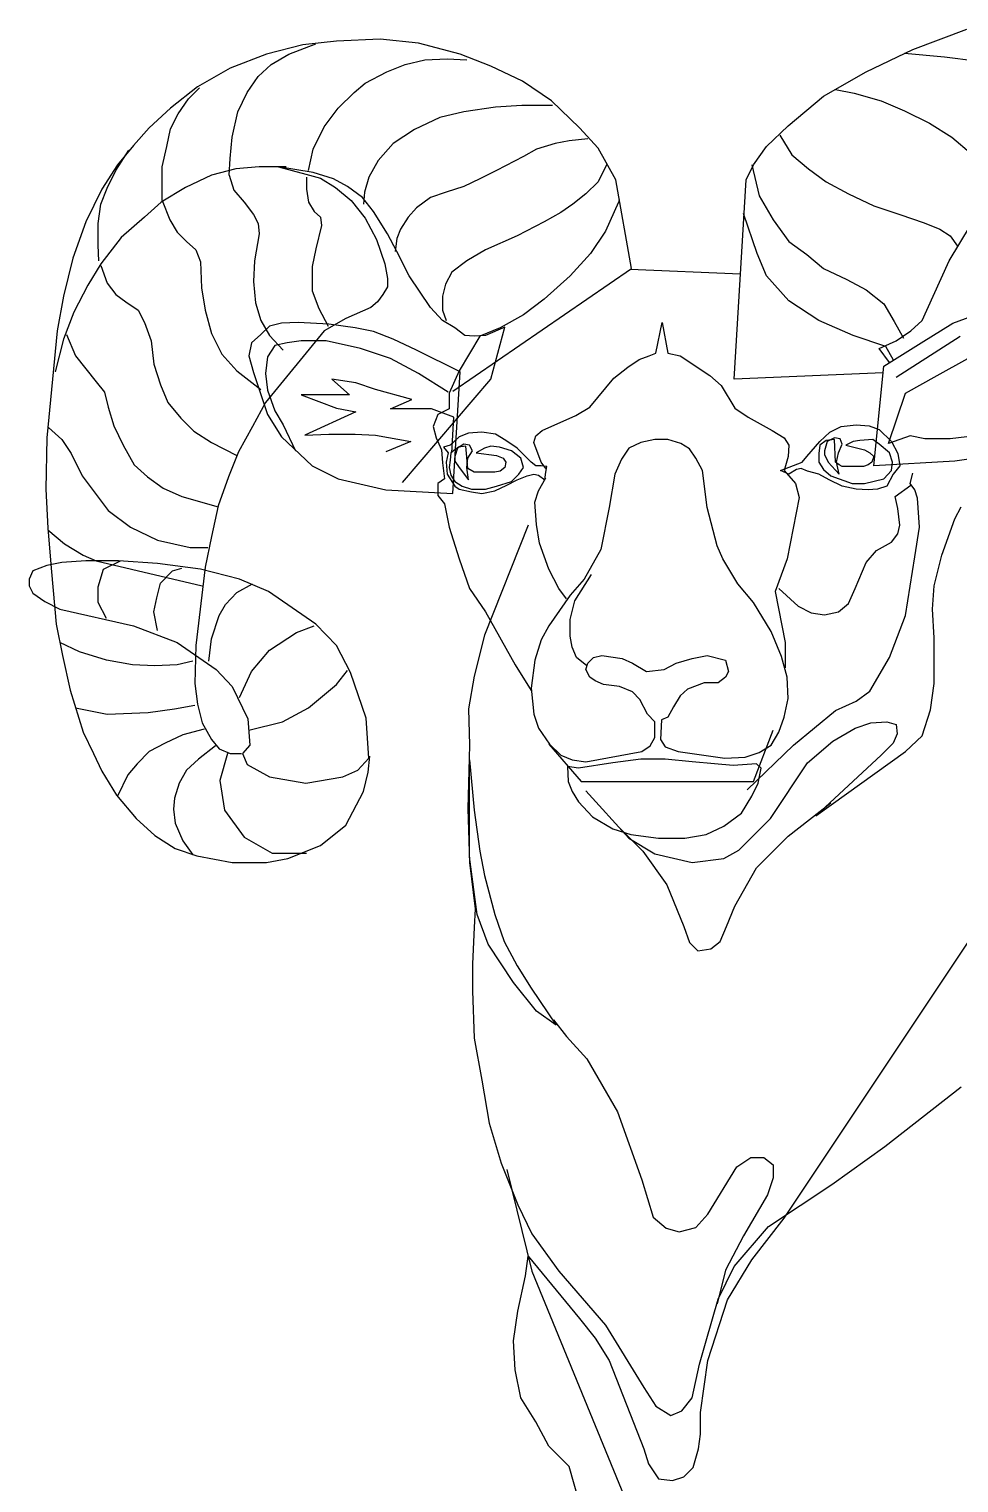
# Model space of a CAD drawing. Header units: millimetres. Extents: x 351279 to 387190, y -1289537 to -1277077.
# Drawn here: x 383949.4 to 384009.3, y -1285827.6 to -1285733.9 of the extents above; entities that cross this region are included whole.
import ezdxf

# ---------------------------------------------------------------- set-up
doc = ezdxf.new("R2010")
doc.units = ezdxf.units.MM
doc.header["$LTSCALE"] = 20

# ---------------------------------------------------------------- blocks, each defined once
blk = doc.blocks.new('装饰物5')
at = {"color": 8}
for p, q in [((399.48, 1190.79), (422.68, 1199.59)), ((131.48, 1188.79), (143.08, 1193.19)), ((151.88, 1194.39), (137.48, 1192.79)), ((170.68, 1195.19), (151.88, 1194.39)), ((187.08, 1193.59), (170.68, 1195.19)), ((205.08, 1188.79), (187.08, 1193.59)), ((121.88, 1188.79), (106.28, 1182.79)), ((137.48, 1192.79), (121.88, 1188.79)), ((123.88, 1184.39), (131.48, 1188.79)), ((189.88, 1186.39), (199.48, 1186.79)), ((199.48, 1186.79), (207.88, 1186.39)), ((218.28, 1183.59), (205.08, 1188.79)), ((379.48, 1181.19), (399.48, 1190.79)), ((395.88, 1189.19), (413.08, 1187.59)), ((413.08, 1187.59), (426.68, 1185.99)), ((106.28, 1182.79), (92.28, 1174.79)), ((118.28, 1179.19), (123.88, 1184.39)), ((164.28, 1176.39), (173.48, 1181.19)), ((173.48, 1181.19), (181.48, 1184.39)), ((181.48, 1184.39), (189.88, 1186.39)), ((231.88, 1177.19), (218.28, 1183.59)), ((361.08, 1170.79), (379.48, 1181.19)), ((92.28, 1174.79), (80.68, 1165.59)), ((88.28, 1169.59), (93.08, 1174.39)), ((113.48, 1172.39), (118.28, 1179.19)), ((159.48, 1172.39), (164.28, 1176.39)), ((244.28, 1168.79), (231.88, 1177.19)), ((83.88, 1163.19), (88.28, 1169.59)), ((109.48, 1163.99), (113.48, 1172.39)), ((152.68, 1165.59), (159.48, 1172.39)), ((256.28, 1157.19), (244.28, 1168.79)), ((345.88, 1157.99), (361.08, 1170.79)), ((366.28, 1173.59), (374.28, 1171.99)), ((374.28, 1171.99), (385.88, 1168.79)), ((385.88, 1168.79), (395.88, 1164.39)), ((80.68, 1165.59), (71.48, 1157.19)), ((80.68, 1156.79), (83.88, 1163.19)), ((107.08, 1153.19), (109.48, 1163.99)), ((146.68, 1157.59), (152.68, 1165.59)), ((206.68, 1163.99), (196.28, 1161.59)), ((220.28, 1165.99), (206.68, 1163.99)), ((231.48, 1166.79), (220.28, 1165.99)), ((244.68, 1166.79), (231.48, 1166.79)), ((395.88, 1164.39), (406.68, 1159.19)), ((71.48, 1157.19), (64.68, 1149.59)), ((79.08, 1149.19), (80.68, 1156.79)), ((141.88, 1147.99), (146.68, 1157.59)), ((185.48, 1156.39), (176.28, 1150.39)), ((196.28, 1161.59), (185.48, 1156.39)), ((264.28, 1148.39), (256.28, 1157.19)), ((336.68, 1149.19), (345.88, 1157.99)), ((406.68, 1159.19), (416.28, 1153.19)), ((64.68, 1149.59), (57.88, 1141.19)), ((106.28, 1143.99), (107.08, 1153.19)), ((176.28, 1150.39), (169.88, 1143.19)), ((245.88, 1150.39), (237.88, 1147.99)), ((251.88, 1151.59), (245.88, 1150.39)), ((259.88, 1152.39), (251.88, 1151.59)), ((342.28, 1153.99), (347.48, 1145.59)), ((416.28, 1153.19), (424.68, 1145.99)), ((57.08, 1138.79), (62.68, 1147.59)), ((77.08, 1140.39), (79.08, 1149.19)), ((105.88, 1136.79), (106.28, 1143.99)), ((139.88, 1138.79), (141.88, 1147.99)), ((169.88, 1143.19), (165.88, 1135.99)), ((232.28, 1144.79), (220.68, 1138.79)), ((237.88, 1147.99), (232.28, 1144.79)), ((271.88, 1134.79), (264.28, 1148.39)), ((331.08, 1141.19), (336.68, 1149.19)), ((347.48, 1145.59), (354.68, 1139.59)), ((57.88, 1141.19), (51.08, 1130.79)), ((53.48, 1131.19), (57.08, 1138.79)), ((77.08, 1131.99), (77.08, 1140.39)), ((98.28, 1136.79), (87.08, 1131.59)), ((108.68, 1139.59), (98.28, 1136.79)), ((105.88, 1136.79), (107.88, 1130.39)), ((118.68, 1140.39), (108.68, 1139.59)), ((130.28, 1140.39), (118.68, 1140.39)), ((127.08, 1140.39), (138.68, 1137.19)), ((141.88, 1137.99), (127.08, 1140.39)), ((138.68, 1137.19), (145.08, 1135.59)), ((150.68, 1135.19), (141.88, 1137.99)), ((220.68, 1138.79), (213.48, 1135.19)), ((267.88, 1141.19), (264.28, 1133.99)), ((327.88, 1134.79), (331.08, 1141.19)), ((330.28, 1141.19), (333.48, 1127.99)), ((354.68, 1139.59), (362.28, 1133.99)), ((51.08, 1130.79), (44.28, 1116.79)), ((50.68, 1124.39), (53.48, 1131.19)), ((87.08, 1131.59), (76.68, 1125.19)), ((77.08, 1125.99), (77.08, 1131.99)), ((139.08, 1135.99), (139.08, 1130.79)), ((139.08, 1130.79), (139.88, 1125.19)), ((145.08, 1135.59), (151.48, 1131.59)), ((156.68, 1131.99), (150.68, 1135.19)), ((151.48, 1131.59), (158.28, 1125.99)), ((163.08, 1127.19), (156.68, 1131.99)), ((165.88, 1135.99), (163.88, 1129.59)), ((206.68, 1131.99), (199.08, 1129.59)), ((213.48, 1135.19), (206.68, 1131.99)), ((264.28, 1133.99), (259.08, 1128.79)), ((278.68, 1096.79), (271.88, 1134.79)), ((322.68, 1049.19), (327.88, 1134.79)), ((362.28, 1133.99), (371.88, 1128.79)), ((49.48, 1115.99), (50.68, 1124.39)), ((76.68, 1125.19), (69.48, 1118.79)), ((77.08, 1125.99), (80.28, 1117.59)), ((107.88, 1130.39), (112.28, 1125.19)), ((112.28, 1125.19), (116.28, 1119.99)), ((139.88, 1125.19), (142.28, 1121.19)), ((158.28, 1125.99), (164.28, 1118.39)), ((167.88, 1121.19), (163.08, 1127.19)), ((163.88, 1129.59), (163.48, 1124.39)), ((192.28, 1127.19), (186.28, 1122.79)), ((199.08, 1129.59), (192.28, 1127.19)), ((253.48, 1124.39), (248.28, 1120.79)), ((259.08, 1128.79), (253.48, 1124.39)), ((273.08, 1125.19), (267.48, 1112.79)), ((273.38, 1126.4), (273.08, 1125.19)), ((333.48, 1127.99), (339.48, 1117.59)), ((371.88, 1128.79), (382.68, 1123.59)), ((69.48, 1118.79), (59.48, 1109.99)), ((116.28, 1119.99), (118.28, 1115.99)), ((142.28, 1121.19), (145.08, 1118.79)), ((145.08, 1118.79), (145.48, 1115.19)), ((164.28, 1118.39), (169.08, 1109.19)), ((173.88, 1111.59), (167.88, 1121.19)), ((182.68, 1118.79), (179.48, 1113.59)), ((186.28, 1122.79), (182.68, 1118.79)), ((248.28, 1120.79), (241.08, 1116.79)), ((332.68, 1103.19), (326.68, 1120.39)), ((382.68, 1123.59), (393.88, 1119.99)), ((393.88, 1119.99), (404.28, 1116.39)), ((44.28, 1116.79), (38.68, 1101.19)), ((49.48, 1106.79), (49.48, 1115.99)), ((80.28, 1117.59), (83.48, 1112.39)), ((83.48, 1112.39), (87.48, 1108.39)), ((118.28, 1115.99), (118.68, 1111.59)), ((145.48, 1115.19), (143.08, 1105.19)), ((179.48, 1113.59), (177.88, 1109.59)), ((241.08, 1116.79), (229.48, 1110.79)), ((267.48, 1112.79), (261.08, 1103.19)), ((339.48, 1117.59), (346.28, 1108.39)), ((404.28, 1116.39), (411.08, 1113.59)), ((411.08, 1113.59), (415.48, 1110.79)), ((415.08, 1099.99), (424.28, 1115.19)), ((49.88, 1099.99), (49.48, 1106.79)), ((59.48, 1109.99), (50.68, 1098.79)), ((87.48, 1108.39), (91.48, 1104.79)), ((118.68, 1111.59), (116.68, 1099.99)), ((169.08, 1109.19), (172.68, 1098.79)), ((177.88, 1103.99), (173.88, 1111.59)), ((177.88, 1109.59), (177.08, 1103.99)), ((229.48, 1110.79), (215.88, 1104.79)), ((346.28, 1108.39), (353.88, 1102.79)), ((415.48, 1110.79), (418.68, 1106.39)), ((38.68, 1101.19), (34.68, 1084.79)), ((91.48, 1104.79), (93.48, 1099.59)), ((93.48, 1099.59), (93.88, 1088.39)), ((116.68, 1099.99), (116.28, 1091.19)), ((143.08, 1105.19), (141.48, 1097.59)), ((183.08, 1093.59), (177.88, 1103.99)), ((207.88, 1099.99), (201.48, 1095.19)), ((215.88, 1104.79), (207.88, 1099.99)), ((261.08, 1103.19), (252.28, 1093.59)), ((336.68, 1093.59), (332.68, 1103.19)), ((353.88, 1102.79), (361.08, 1096.79)), ((408.28, 1084.79), (415.08, 1099.99)), ((50.68, 1098.79), (45.08, 1089.59)), ((50.68, 1097.99), (53.48, 1090.39)), ((141.48, 1097.59), (141.48, 1087.19)), ((172.68, 1098.79), (173.88, 1092.39)), ((192.28, 1079.99), (183.08, 1093.59)), ((201.48, 1095.19), (198.68, 1089.99)), ((201.88, 1043.99), (278.68, 1096.79)), ((252.28, 1093.59), (241.08, 1083.59)), ((325.42, 1094.27), (278.05, 1096.35)), ((346.28, 1082.79), (336.68, 1093.59)), ((361.08, 1096.79), (371.08, 1091.99)), ((45.08, 1089.59), (39.08, 1077.99)), ((53.48, 1090.39), (57.08, 1085.59)), ((93.88, 1088.39), (95.48, 1078.79)), ((116.28, 1091.19), (117.08, 1081.99)), ((141.48, 1087.19), (144.28, 1079.59)), ((173.88, 1088.79), (171.88, 1085.59)), ((173.88, 1092.39), (173.88, 1088.79)), ((198.68, 1089.99), (197.48, 1084.79)), ((371.08, 1091.99), (379.48, 1087.59)), ((379.48, 1087.59), (387.08, 1081.59)), ((34.68, 1084.79), (31.88, 1069.99)), ((57.08, 1085.59), (61.48, 1082.39)), ((61.48, 1082.39), (66.68, 1078.79)), ((117.08, 1081.99), (119.48, 1074.39)), ((169.48, 1082.39), (166.68, 1079.99)), ((171.88, 1085.59), (169.48, 1082.39)), ((197.48, 1084.79), (197.48, 1078.79)), ((241.08, 1083.59), (232.28, 1076.79)), ((359.08, 1074.39), (346.28, 1082.79)), ((387.08, 1081.59), (391.48, 1073.99)), ((403.48, 1074.39), (408.28, 1084.79)), ((39.08, 1077.99), (34.68, 1066.39)), ((66.68, 1078.79), (69.48, 1073.59)), ((95.48, 1078.79), (98.28, 1068.79)), ((119.48, 1074.39), (123.08, 1067.99)), ((144.28, 1079.59), (148.28, 1071.99)), ((155.88, 1075.19), (146.68, 1069.99)), ((166.68, 1079.99), (155.88, 1075.19)), ((197.48, 1074.39), (192.28, 1079.99)), ((197.48, 1078.79), (199.08, 1074.39)), ((202.68, 1071.19), (197.48, 1074.39)), ((232.28, 1076.79), (222.28, 1071.19)), ((373.88, 1067.99), (359.08, 1074.39)), ((398.68, 1069.99), (403.48, 1074.39)), ((416.68, 1073.19), (434.68, 1079.99)), ((31.88, 1069.99), (27.48, 1023.99)), ((35.88, 1068.39), (39.88, 1059.19)), ((69.48, 1073.59), (72.28, 1065.59)), ((98.28, 1068.79), (102.68, 1059.99)), ((119.48, 1068.39), (115.48, 1064.79)), ((123.08, 1071.99), (119.48, 1068.39)), ((146.68, 1069.99), (121.48, 1039.19)), ((128.28, 1073.19), (123.08, 1071.99)), ((135.48, 1073.59), (128.28, 1073.19)), ((148.68, 1072.79), (135.48, 1073.59)), ((159.88, 1071.19), (148.68, 1072.79)), ((167.88, 1069.59), (159.88, 1071.19)), ((176.28, 1066.39), (167.88, 1069.59)), ((207.08, 1067.99), (202.68, 1071.19)), ((222.28, 1071.19), (213.48, 1067.59)), ((224.28, 1071.59), (215.88, 1067.99)), ((218.28, 1049.19), (224.28, 1071.59)), ((289.08, 1060.39), (291.88, 1073.59)), ((291.88, 1073.59), (294.28, 1060.39)), ((391.48, 1073.99), (395.48, 1066.79)), ((392.28, 1065.59), (398.68, 1069.99)), ((403.08, 1064.79), (416.68, 1073.19)), ((34.68, 1066.39), (31.08, 1052.39)), ((72.28, 1065.59), (73.48, 1055.59)), ((115.48, 1064.79), (114.28, 1059.19)), ((125.48, 1063.59), (122.28, 1058.79)), ((123.08, 1067.99), (129.08, 1061.59)), ((130.68, 1064.79), (125.48, 1063.59)), ((136.68, 1065.59), (130.68, 1064.79)), ((147.48, 1065.59), (136.68, 1065.59)), ((162.28, 1062.39), (147.48, 1065.59)), ((175.08, 1057.99), (162.28, 1062.39)), ((186.28, 1061.59), (176.28, 1066.39)), ((213.48, 1067.59), (204.68, 1052.79)), ((211.08, 1067.59), (207.08, 1067.99)), ((215.88, 1067.99), (211.08, 1067.59)), ((387.88, 1063.19), (373.88, 1067.99)), ((385.08, 1062.39), (392.28, 1065.59)), ((389.45, 1056.27), (385.08, 1062.39)), ((387.08, 1054.79), (403.08, 1064.79)), ((391.11, 1057.31), (387.88, 1063.19)), ((392.28, 1049.99), (419.88, 1067.59)), ((39.88, 1059.19), (48.68, 1047.99)), ((73.48, 1055.59), (76.28, 1046.79)), ((102.68, 1059.99), (109.08, 1052.79)), ((114.28, 1059.19), (116.28, 1051.99)), ((122.28, 1058.79), (121.48, 1051.59)), ((187.08, 1051.59), (175.08, 1057.99)), ((205.08, 1052.39), (186.28, 1061.59)), ((277.08, 1054.39), (281.88, 1057.59)), ((281.88, 1057.59), (286.28, 1059.19)), ((286.28, 1059.19), (289.08, 1060.39)), ((294.28, 1060.39), (299.48, 1059.19)), ((299.48, 1059.19), (312.28, 1050.79)), ((409.88, 1050.79), (423.08, 1057.99)), ((109.08, 1052.79), (119.48, 1044.79)), ((116.28, 1051.99), (122.28, 1033.99)), ((121.48, 1051.59), (122.28, 1044.39)), ((199.88, 1043.59), (187.08, 1051.59)), ((204.68, 1052.79), (200.28, 1043.19)), ((201.88, 999.99), (205.08, 1052.39)), ((260.68, 1037.19), (271.08, 1049.59)), ((271.08, 1049.59), (277.08, 1054.39)), ((312.28, 1050.79), (317.08, 1046.39)), ((386.78, 1051.88), (322.68, 1049.19)), ((382.68, 1011.99), (387.08, 1054.79)), ((396.28, 1043.19), (409.88, 1050.79)), ((48.68, 1047.99), (52.28, 1043.59)), ((52.28, 1043.59), (53.88, 1037.19)), ((76.28, 1046.79), (79.48, 1039.19)), ((122.28, 1044.39), (125.48, 1035.59)), ((149.88, 1049.19), (157.48, 1042.39)), ((160.28, 1047.59), (149.88, 1049.19)), ((168.68, 1044.79), (160.28, 1047.59)), ((184.28, 1040.39), (168.68, 1044.79)), ((180.28, 1004.79), (218.28, 1049.19)), ((200.28, 1043.19), (200.28, 1036.39)), ((317.08, 1046.39), (323.08, 1036.79)), ((389.08, 1021.59), (396.28, 1043.19)), ((53.88, 1037.19), (56.28, 1029.19)), ((79.48, 1039.19), (85.08, 1032.39)), ((121.48, 1039.19), (115.88, 1028.79)), ((136.68, 1042.39), (151.88, 1036.79)), ((157.48, 1042.39), (136.68, 1042.39)), ((175.08, 1036.39), (184.28, 1040.39)), ((254.68, 1033.59), (260.68, 1037.19)), ((85.08, 1032.39), (90.68, 1026.79)), ((122.28, 1033.99), (128.28, 1024.39)), ((125.48, 1035.59), (129.08, 1029.59)), ((160.28, 1035.19), (138.28, 1025.19)), ((151.88, 1036.79), (160.28, 1035.19)), ((192.68, 1036.39), (175.08, 1036.39)), ((202.28, 1032.79), (192.68, 1036.39)), ((195.48, 1033.99), (193.48, 1028.79)), ((200.28, 1036.39), (195.48, 1033.99)), ((201.48, 1017.59), (202.28, 1032.79)), ((240.28, 1027.19), (254.68, 1033.59)), ((323.08, 1036.79), (328.68, 1032.79)), ((328.68, 1032.79), (339.08, 1027.19)), ((28.28, 1028.39), (33.88, 1023.19)), ((56.28, 1029.19), (60.28, 1020.79)), ((90.68, 1026.79), (98.28, 1021.99)), ((115.88, 1028.79), (109.88, 1017.99)), ((128.28, 1024.39), (141.48, 1011.99)), ((129.08, 1029.59), (134.28, 1018.39)), ((138.28, 1025.19), (148.68, 1025.59)), ((148.68, 1025.59), (159.88, 1025.59)), ((159.88, 1025.59), (168.68, 1025.19)), ((168.68, 1025.19), (183.88, 1022.39)), ((193.48, 1028.79), (194.68, 1023.99)), ((204.68, 1024.39), (200.68, 1020.79)), ((208.68, 1025.99), (204.68, 1024.39)), ((214.28, 1026.39), (208.68, 1025.99)), ((220.28, 1025.59), (214.28, 1026.39)), ((224.68, 1022.79), (220.28, 1025.59)), ((236.68, 1021.99), (237.48, 1024.79)), ((237.48, 1024.79), (240.28, 1027.19)), ((339.08, 1027.19), (344.28, 1023.99)), ((359.48, 1022.39), (363.88, 1026.39)), ((363.88, 1026.39), (368.68, 1028.79)), ((368.68, 1028.79), (375.08, 1029.59)), ((375.08, 1029.59), (380.68, 1029.19)), ((380.68, 1029.19), (385.08, 1027.59)), ((385.08, 1027.59), (390.28, 1022.39)), ((398.28, 1024.79), (389.08, 1021.59)), ((404.68, 1023.59), (398.28, 1024.79)), ((426.28, 1024.79), (415.48, 1023.59)), ((27.48, 1023.99), (27.08, 1001.99)), ((33.88, 1023.19), (37.88, 1017.19)), ((60.28, 1020.79), (65.08, 1012.39)), ((98.28, 1021.99), (109.08, 1016.39)), ((183.88, 1022.39), (173.08, 1017.99)), ((194.68, 1023.99), (197.08, 1018.79)), ((197.08, 1018.79), (197.48, 1013.19)), ((200.68, 1020.79), (197.88, 1019.99)), ((197.88, 1019.99), (199.88, 1017.59)), ((204.28, 1019.99), (201.08, 1017.59)), ((203.88, 1019.59), (202.68, 1015.99)), ((206.68, 1021.19), (203.88, 1019.59)), ((207.48, 1020.39), (204.28, 1019.99)), ((209.08, 1020.79), (206.68, 1021.19)), ((208.28, 1010.79), (207.48, 1020.39)), ((208.28, 1015.19), (210.28, 1018.39)), ((210.28, 1018.39), (209.08, 1020.79)), ((215.48, 1019.59), (211.88, 1017.59)), ((218.28, 1020.39), (215.48, 1019.59)), ((221.88, 1019.99), (218.28, 1020.39)), ((227.08, 1018.39), (221.88, 1019.99)), ((229.48, 1019.59), (224.68, 1022.79)), ((231.08, 1015.19), (227.08, 1018.39)), ((235.48, 1013.59), (229.48, 1019.59)), ((239.88, 1013.59), (236.68, 1021.99)), ((277.48, 1019.59), (274.28, 1014.79)), ((282.68, 1021.99), (277.48, 1019.59)), ((288.68, 1023.19), (282.68, 1021.99)), ((294.28, 1023.19), (288.68, 1023.19)), ((299.88, 1021.59), (294.28, 1023.19)), ((303.48, 1019.19), (299.88, 1021.59)), ((306.28, 1015.19), (303.48, 1019.19)), ((344.28, 1023.99), (346.28, 1020.79)), ((346.28, 1020.79), (345.88, 1015.99)), ((353.88, 1015.99), (359.48, 1022.39)), ((359.48, 1020.79), (359.08, 1017.19)), ((362.28, 1022.79), (359.48, 1020.79)), ((362.68, 1022.39), (361.48, 1018.39)), ((361.48, 1018.39), (361.48, 1016.79)), ((365.88, 1023.19), (362.28, 1022.79)), ((365.88, 1023.99), (362.68, 1022.39)), ((368.28, 1023.59), (365.88, 1023.99)), ((366.28, 1013.59), (365.88, 1023.19)), ((367.48, 1017.59), (369.08, 1021.19)), ((369.08, 1021.19), (368.28, 1023.59)), ((373.88, 1022.39), (370.68, 1020.79)), ((370.68, 1020.79), (378.68, 1018.79)), ((376.68, 1022.79), (373.88, 1022.39)), ((382.28, 1023.19), (376.68, 1022.79)), ((378.68, 1018.79), (381.08, 1017.59)), ((385.08, 1021.19), (382.28, 1023.19)), ((389.48, 1017.59), (385.08, 1021.19)), ((390.28, 1022.39), (393.08, 1017.19)), ((415.48, 1023.59), (404.68, 1023.59)), ((37.88, 1017.19), (42.68, 1007.59)), ((65.08, 1012.39), (70.68, 1007.19)), ((109.88, 1017.99), (105.48, 1007.19)), ((141.48, 1011.99), (152.68, 1006.39)), ((197.48, 1013.19), (198.28, 1006.39)), ((199.88, 1017.59), (199.08, 1013.59)), ((199.08, 1013.59), (199.48, 1008.39)), ((200.68, 1014.39), (200.28, 1011.19)), ((201.08, 1017.59), (200.68, 1014.39)), ((202.68, 1015.99), (202.68, 1013.99)), ((202.68, 1013.99), (204.68, 1011.19)), ((207.88, 1011.19), (208.28, 1015.19)), ((211.88, 1017.59), (220.68, 1016.39)), ((220.68, 1016.39), (223.48, 1015.19)), ((223.48, 1015.19), (224.68, 1013.59)), ((224.68, 1013.59), (224.28, 1011.19)), ((232.28, 1011.19), (231.08, 1015.19)), ((237.48, 1011.99), (235.48, 1013.59)), ((239.88, 1011.99), (237.48, 1011.99)), ((241.88, 1010.79), (239.88, 1013.59)), ((242.28, 1011.59), (239.88, 1011.99)), ((274.28, 1014.79), (271.48, 1008.39)), ((309.08, 1009.99), (306.28, 1015.19)), ((342.68, 1009.99), (351.88, 1013.59)), ((345.88, 1015.99), (344.28, 1009.99)), ((351.88, 1013.59), (353.88, 1015.99)), ((359.08, 1017.19), (359.08, 1013.59)), ((359.08, 1013.59), (361.08, 1010.39)), ((361.48, 1016.79), (363.08, 1013.59)), ((363.08, 1013.59), (367.88, 1008.39)), ((367.88, 1012.39), (366.28, 1013.59)), ((366.68, 1013.59), (367.48, 1017.59)), ((367.88, 1008.39), (366.68, 1013.59)), ((369.08, 1011.59), (367.88, 1012.39)), ((380.28, 1012.39), (378.28, 1011.59)), ((381.88, 1013.59), (380.28, 1012.39)), ((381.08, 1017.59), (382.68, 1015.99)), ((382.68, 1015.99), (381.88, 1013.59)), ((417.48, 1013.99), (382.68, 1011.99)), ((390.68, 1013.59), (389.48, 1017.59)), ((390.28, 1009.99), (390.68, 1013.59)), ((393.88, 1011.99), (391.08, 1008.39)), ((393.08, 1017.19), (393.88, 1011.99)), ((431.48, 1015.99), (417.48, 1013.99)), ((42.68, 1007.59), (53.88, 992.79)), ((70.68, 1007.19), (77.48, 1002.39)), ((105.48, 1007.19), (101.08, 994.79)), ((152.68, 1006.39), (173.08, 1001.59)), ((198.28, 1006.39), (195.48, 1004.39)), ((199.48, 1008.39), (202.68, 1003.19)), ((200.28, 1011.19), (201.08, 1007.99)), ((201.08, 1007.99), (202.68, 1005.19)), ((204.68, 1011.19), (208.68, 1005.99)), ((208.68, 1005.99), (207.88, 1011.19)), ((211.08, 1009.19), (208.28, 1010.79)), ((219.88, 1009.19), (211.08, 1009.19)), ((222.28, 1009.59), (219.88, 1009.19)), ((224.28, 1011.19), (222.28, 1009.59)), ((225.08, 1003.59), (229.48, 1005.99)), ((227.08, 1005.19), (230.28, 1008.39)), ((229.48, 1005.99), (233.88, 1007.59)), ((230.28, 1008.39), (232.28, 1011.19)), ((233.88, 1007.59), (236.68, 1008.39)), ((236.68, 1008.39), (238.68, 1007.99)), ((238.68, 1007.99), (241.48, 1005.99)), ((238.68, 1001.19), (241.88, 1006.79)), ((241.48, 1005.99), (241.88, 1009.19)), ((241.88, 1009.19), (242.28, 1011.59)), ((271.48, 1008.39), (269.08, 993.99)), ((311.08, 993.99), (309.08, 1009.99)), ((346.28, 1008.39), (342.68, 1009.99)), ((344.28, 1009.99), (349.08, 1004.39)), ((349.48, 1010.39), (346.28, 1008.39)), ((351.48, 1010.79), (349.48, 1010.39)), ((354.28, 1009.59), (351.48, 1010.79)), ((359.08, 1008.39), (354.28, 1009.59)), ((363.48, 1005.99), (359.08, 1008.39)), ((361.08, 1010.39), (364.28, 1007.59)), ((369.08, 1003.19), (363.48, 1005.99)), ((364.28, 1007.59), (373.48, 1004.39)), ((378.28, 1011.59), (369.08, 1011.59)), ((378.68, 1004.39), (387.08, 1006.39)), ((387.08, 1006.39), (390.28, 1009.99)), ((391.08, 1008.39), (388.28, 1003.19)), ((398.28, 1004.39), (399.48, 1008.79)), ((27.08, 1001.99), (27.88, 985.19)), ((77.48, 1002.39), (85.48, 998.79)), ((173.08, 1001.59), (201.88, 999.99)), ((195.48, 1004.39), (195.48, 999.19)), ((202.68, 1005.19), (205.88, 1003.19)), ((202.68, 1003.19), (204.68, 1001.99)), ((204.68, 1001.99), (209.88, 1000.79)), ((205.88, 1003.19), (209.88, 1001.99)), ((209.88, 1001.99), (215.88, 1001.99)), ((209.88, 1000.79), (214.28, 999.99)), ((214.28, 999.99), (219.88, 1001.19)), ((215.88, 1001.99), (220.68, 1003.19)), ((219.88, 1001.19), (225.08, 1003.59)), ((220.68, 1003.19), (227.08, 1005.19)), ((237.08, 996.39), (238.68, 1001.19)), ((349.08, 1004.39), (350.68, 998.39)), ((375.08, 1001.99), (369.08, 1003.19)), ((373.48, 1004.39), (378.68, 1004.39)), ((380.28, 1001.59), (375.08, 1001.99)), ((384.28, 1001.99), (380.28, 1001.59)), ((388.28, 1003.19), (384.28, 1001.99)), ((391.88, 998.79), (398.68, 1003.59)), ((400.28, 1001.59), (398.28, 1004.39)), ((401.48, 997.99), (400.28, 1001.59)), ((85.48, 998.79), (101.08, 994.39)), ((101.08, 994.79), (98.28, 981.59)), ((195.48, 999.19), (198.28, 995.59)), ((198.28, 995.59), (200.28, 985.59)), ((237.88, 986.79), (237.08, 996.39)), ((269.08, 993.99), (265.48, 975.99)), ((315.48, 977.59), (311.08, 993.99)), ((350.68, 998.39), (345.48, 971.99)), ((393.08, 993.59), (391.88, 998.79)), ((393.88, 986.39), (393.08, 993.59)), ((402.28, 985.59), (401.48, 997.99)), ((417.48, 989.19), (420.28, 994.39)), ((53.88, 992.79), (63.48, 985.59)), ((411.88, 973.59), (417.48, 989.19)), ((27.88, 985.19), (29.48, 966.39)), ((27.88, 984.39), (35.08, 978.39)), ((63.48, 985.59), (75.08, 979.99)), ((98.28, 981.59), (95.48, 968.39)), ((200.28, 985.59), (204.68, 971.99)), ((234.28, 986.39), (215.48, 939.19)), ((239.08, 978.79), (237.88, 986.79)), ((390.28, 979.19), (393.08, 982.79)), ((393.08, 982.79), (393.88, 986.39)), ((400.28, 972.79), (402.28, 985.59)), ((35.08, 978.39), (43.08, 973.59)), ((75.08, 979.99), (89.08, 976.79)), ((89.08, 976.79), (96.68, 976.79)), ((243.08, 967.59), (239.08, 978.79)), ((265.48, 975.99), (258.28, 963.19)), ((317.88, 971.99), (315.48, 977.59)), ((379.48, 970.39), (383.88, 975.59)), ((383.88, 975.59), (390.28, 979.19)), ((27.48, 969.19), (21.48, 966.79)), ((33.88, 970.39), (27.48, 969.19)), ((44.28, 971.19), (33.88, 970.39)), ((43.08, 973.59), (48.68, 971.19)), ((58.28, 971.19), (44.28, 971.19)), ((48.68, 971.19), (94.28, 960.39)), ((51.88, 967.59), (59.08, 971.19)), ((75.08, 969.99), (58.28, 971.19)), ((93.48, 967.59), (75.08, 969.99)), ((95.48, 968.39), (91.48, 934.79)), ((204.68, 971.99), (209.08, 959.19)), ((324.28, 961.19), (317.88, 971.99)), ((345.48, 971.99), (340.28, 957.99)), ((374.68, 959.19), (379.48, 970.39)), ((396.28, 947.59), (400.28, 972.79)), ((408.68, 960.39), (411.88, 973.59)), ((21.48, 966.79), (19.88, 963.19)), ((19.88, 963.19), (19.88, 960.39)), ((29.48, 966.39), (31.48, 943.99)), ((49.48, 959.99), (51.88, 967.59)), ((76.28, 961.59), (81.48, 966.79)), ((81.48, 966.79), (85.48, 967.99)), ((110.28, 963.19), (93.48, 967.59)), ((122.68, 957.99), (110.28, 963.19)), ((247.48, 959.19), (243.08, 967.59)), ((258.28, 963.19), (252.28, 956.39)), ((254.28, 953.99), (261.48, 965.19)), ((19.88, 960.39), (21.48, 957.19)), ((21.48, 957.19), (26.68, 953.59)), ((49.48, 953.19), (49.48, 959.99)), ((74.68, 955.19), (76.28, 961.59)), ((104.28, 952.39), (109.08, 957.59)), ((109.08, 957.59), (115.88, 961.19)), ((143.08, 943.99), (122.68, 957.99)), ((209.08, 959.19), (215.88, 949.19)), ((252.28, 956.39), (243.08, 943.19)), ((250.68, 954.79), (247.48, 959.19)), ((331.08, 953.19), (324.28, 961.19)), ((340.28, 957.99), (344.68, 935.99)), ((341.88, 959.19), (350.28, 951.59)), ((371.88, 952.79), (374.68, 959.19)), ((407.88, 950.39), (408.68, 960.39)), ((26.68, 953.59), (33.08, 950.39)), ((33.08, 950.39), (64.68, 943.19)), ((53.08, 946.39), (49.48, 953.19)), ((73.48, 949.19), (74.68, 955.19)), ((101.48, 947.59), (104.28, 952.39)), ((252.28, 945.99), (254.28, 953.99)), ((338.68, 940.79), (331.08, 953.19)), ((350.28, 951.59), (355.88, 948.79)), ((367.48, 949.19), (371.88, 952.79)), ((408.68, 937.99), (407.88, 950.39)), ((31.48, 943.99), (34.28, 930.39)), ((64.68, 943.19), (83.48, 935.99)), ((75.08, 941.19), (73.48, 949.19)), ((98.28, 937.59), (101.48, 947.59)), ((134.68, 940.39), (142.28, 943.19)), ((151.88, 934.79), (143.08, 943.99)), ((215.88, 949.19), (228.68, 926.39)), ((243.08, 943.19), (239.88, 937.19)), ((252.28, 938.79), (252.28, 945.99)), ((355.88, 948.79), (361.48, 947.99)), ((361.48, 947.99), (367.48, 949.19)), ((389.48, 929.59), (396.28, 947.59)), ((97.08, 927.99), (98.28, 937.59)), ((123.08, 932.79), (134.68, 940.39)), ((215.48, 939.19), (211.08, 921.59)), ((239.88, 937.19), (237.08, 928.39)), ((253.08, 933.99), (252.28, 938.79)), ((343.08, 929.99), (338.68, 940.79)), ((408.68, 918.39), (408.68, 937.99)), ((41.48, 931.99), (33.08, 935.99)), ((53.08, 928.39), (41.48, 931.99)), ((83.48, 935.99), (100.28, 924.39)), ((91.48, 934.79), (91.08, 918.39)), ((115.48, 923.59), (123.08, 932.79)), ((157.88, 923.19), (151.88, 934.79)), ((255.08, 929.59), (253.08, 933.99)), ((344.68, 935.99), (344.68, 925.19)), ((34.28, 930.39), (37.48, 915.59)), ((64.28, 926.39), (53.08, 928.39)), ((73.88, 925.99), (64.28, 926.39)), ((83.48, 926.39), (73.88, 925.99)), ((90.28, 927.99), (83.48, 926.39)), ((228.68, 926.39), (235.58, 915.44)), ((237.08, 928.39), (235.48, 916.39)), ((259.48, 925.99), (255.08, 929.59)), ((259.08, 924.39), (259.88, 927.19)), ((259.88, 927.19), (262.28, 929.59)), ((262.28, 929.59), (265.88, 930.39)), ((265.88, 930.39), (274.68, 929.19)), ((274.68, 929.19), (279.08, 927.19)), ((279.08, 927.19), (285.08, 923.59)), ((292.68, 924.39), (297.88, 927.19)), ((297.88, 927.19), (304.68, 929.19)), ((304.68, 929.19), (311.08, 930.39)), ((311.08, 930.39), (319.08, 928.39)), ((319.08, 928.39), (320.28, 923.59)), ((345.48, 921.19), (343.08, 929.99)), ((381.08, 915.19), (389.48, 929.59)), ((91.08, 918.39), (92.28, 909.59)), ((100.28, 924.39), (107.08, 917.19)), ((110.28, 912.39), (115.48, 923.59)), ((151.88, 917.99), (156.68, 923.99)), ((164.68, 903.59), (157.88, 923.19)), ((211.08, 921.59), (208.68, 907.59)), ((260.68, 921.19), (259.08, 924.39)), ((263.08, 919.59), (260.68, 921.19)), ((266.68, 917.99), (263.08, 919.59)), ((285.08, 923.59), (292.68, 924.39)), ((309.88, 918.79), (302.68, 915.99)), ((315.88, 918.79), (309.88, 918.79)), ((319.08, 921.19), (315.88, 918.79)), ((320.28, 923.59), (319.08, 921.19)), ((344.28, 688.79), (497.88, 919.59)), ((345.88, 911.99), (345.48, 921.19)), ((407.08, 907.19), (408.68, 918.39)), ((37.48, 915.59), (43.08, 897.59)), ((107.08, 917.19), (113.88, 903.19)), ((139.88, 907.99), (151.88, 917.99)), ((235.48, 916.39), (236.68, 905.19)), ((273.48, 917.19), (266.68, 917.99)), ((279.08, 914.79), (273.48, 917.19)), ((282.28, 911.59), (279.08, 914.79)), ((299.48, 913.19), (296.68, 908.39)), ((302.68, 915.99), (299.48, 913.19)), ((344.28, 903.99), (345.88, 911.99)), ((375.08, 910.79), (381.08, 915.19)), ((39.88, 907.99), (53.48, 905.19)), ((53.48, 905.19), (71.08, 905.99)), ((71.08, 905.99), (82.28, 907.59)), ((82.28, 907.59), (91.08, 909.19)), ((92.28, 909.59), (94.28, 901.59)), ((128.68, 901.99), (139.88, 907.99)), ((208.68, 907.59), (209.08, 891.99)), ((285.48, 905.19), (282.28, 911.59)), ((296.68, 908.39), (294.28, 903.99)), ((348.28, 891.99), (366.28, 906.79)), ((366.28, 906.79), (375.08, 910.79)), ((403.48, 895.99), (407.08, 907.19)), ((94.28, 901.59), (98.28, 894.39)), ((113.88, 903.19), (114.68, 891.99)), ((114.28, 898.39), (128.68, 901.99)), ((165.88, 886.39), (164.68, 903.59)), ((236.68, 905.19), (238.68, 899.19)), ((288.68, 901.99), (285.48, 905.19)), ((288.68, 895.19), (288.68, 901.99)), ((291.48, 902.79), (291.08, 894.39)), ((294.28, 903.99), (291.48, 902.79)), ((341.88, 897.59), (344.28, 903.99)), ((374.68, 899.19), (381.48, 901.59)), ((381.48, 901.59), (388.28, 901.99)), ((388.28, 901.99), (392.28, 900.79)), ((392.28, 900.79), (392.68, 896.79)), ((43.08, 897.59), (47.48, 888.39)), ((85.88, 896.39), (78.28, 892.79)), ((95.08, 898.79), (85.88, 896.39)), ((98.28, 894.39), (101.48, 890.39)), ((238.68, 899.19), (243.48, 892.39)), ((286.68, 891.59), (288.68, 895.19)), ((291.08, 894.39), (293.08, 891.19)), ((331.08, 876.39), (339.48, 898.39)), ((338.68, 891.99), (341.88, 897.59)), ((354.28, 884.39), (365.08, 893.59)), ((365.08, 893.59), (374.68, 899.19)), ((392.68, 896.79), (391.08, 892.79)), ((396.28, 889.19), (403.48, 895.99)), ((47.48, 888.39), (51.08, 880.79)), ((71.48, 889.19), (66.28, 883.99)), ((78.28, 892.79), (71.48, 889.19)), ((99.88, 891.59), (92.68, 885.99)), ((101.48, 890.39), (106.28, 888.39)), ((105.08, 888.39), (101.88, 876.79)), ((106.28, 888.39), (111.08, 888.39)), ((114.68, 891.99), (111.48, 888.39)), ((111.48, 888.39), (113.48, 883.59)), ((165.48, 880.39), (166.28, 887.19)), ((209.08, 891.99), (208.28, 864.79)), ((243.08, 892.39), (257.08, 876.39)), ((243.48, 892.39), (248.28, 887.59)), ((248.28, 887.59), (253.08, 885.59)), ((259.08, 884.79), (283.08, 889.19)), ((283.08, 889.19), (286.68, 891.59)), ((293.08, 891.19), (298.68, 889.19)), ((298.68, 889.19), (318.68, 886.39)), ((327.48, 886.79), (333.48, 888.79)), ((328.28, 872.79), (348.28, 891.99)), ((333.48, 888.79), (338.68, 891.99)), ((357.88, 861.59), (396.28, 889.19)), ((385.88, 887.59), (357.88, 861.59)), ((391.08, 892.79), (385.88, 887.59)), ((51.08, 880.79), (57.48, 870.39)), ((66.28, 883.99), (62.28, 879.19)), ((87.48, 881.19), (84.28, 875.59)), ((92.68, 885.99), (87.48, 881.19)), ((113.48, 883.59), (123.08, 878.39)), ((154.68, 878.39), (161.08, 881.19)), ((161.08, 881.19), (165.88, 886.39)), ((209.08, 843.99), (209.08, 885.59)), ((209.08, 885.59), (211.08, 863.99)), ((251.08, 882.79), (251.48, 876.39)), ((255.88, 881.99), (251.08, 882.79)), ((253.08, 885.59), (259.08, 884.79)), ((270.68, 884.39), (255.88, 881.99)), ((282.68, 885.99), (270.68, 884.39)), ((293.08, 885.99), (282.68, 885.99)), ((304.68, 884.79), (293.08, 885.99)), ((314.28, 883.99), (304.68, 884.79)), ((322.28, 883.19), (314.28, 883.99)), ((318.68, 886.39), (327.48, 886.79)), ((332.28, 883.99), (322.28, 883.19)), ((334.28, 881.99), (332.28, 883.99)), ((333.08, 875.59), (334.28, 881.99)), ((338.28, 860.39), (354.28, 884.39)), ((62.28, 879.19), (57.88, 869.99)), ((84.28, 875.59), (82.28, 869.19)), ((101.88, 876.79), (103.88, 863.99)), ((123.08, 878.39), (138.68, 875.59)), ((138.68, 875.59), (154.68, 878.39)), ((163.48, 871.99), (165.48, 880.39)), ((251.48, 876.39), (253.08, 871.99)), ((257.08, 876.39), (331.08, 876.39)), ((330.28, 869.99), (333.08, 875.59)), ((57.48, 870.39), (65.88, 860.39)), ((82.28, 869.19), (81.88, 864.39)), ((155.88, 857.59), (163.48, 871.99)), ((253.08, 871.99), (255.88, 867.59)), ((259.08, 872.39), (277.48, 851.99)), ((325.88, 862.79), (330.28, 869.99)), ((81.88, 864.39), (82.68, 858.39)), ((103.88, 863.99), (112.28, 852.39)), ((208.28, 864.79), (209.08, 841.59)), ((211.08, 863.99), (213.48, 846.39)), ((255.88, 867.59), (261.88, 861.19)), ((318.28, 857.19), (325.88, 862.79)), ((345.88, 852.79), (364.28, 867.19)), ((65.88, 860.39), (73.88, 853.19)), ((82.68, 858.39), (85.88, 850.79)), ((145.08, 848.79), (155.88, 857.59)), ((261.88, 861.19), (270.68, 855.99)), ((270.68, 855.99), (278.28, 853.59)), ((273.88, 855.99), (283.48, 846.39)), ((310.68, 853.59), (318.28, 857.19)), ((324.68, 846.79), (338.28, 860.39)), ((73.88, 853.19), (82.68, 847.59)), ((85.88, 850.79), (90.28, 844.79)), ((112.28, 852.39), (124.28, 845.59)), ((277.48, 851.99), (288.68, 845.19)), ((278.28, 853.59), (290.28, 851.99)), ((290.28, 851.99), (301.48, 851.99)), ((301.48, 851.99), (310.68, 853.59)), ((332.28, 839.19), (345.88, 852.79)), ((82.68, 847.59), (91.88, 844.39)), ((91.88, 844.39), (107.08, 841.59)), ((124.28, 845.59), (139.08, 845.59)), ((131.08, 843.19), (145.08, 848.79)), ((212.28, 819.19), (209.08, 843.99)), ((213.48, 846.39), (215.48, 835.99)), ((283.48, 846.39), (293.88, 831.99)), ((288.68, 845.19), (304.68, 841.59)), ((318.28, 843.19), (324.68, 846.79)), ((107.08, 841.59), (121.88, 841.59)), ((121.88, 841.59), (131.08, 843.19)), ((209.08, 841.59), (211.48, 821.59)), ((304.68, 841.59), (318.28, 843.19)), ((323.08, 822.79), (332.28, 839.19)), ((215.48, 835.99), (219.88, 819.19)), ((293.88, 831.99), (301.08, 813.99)), ((211.48, 821.59), (211.08, 813.59)), ((217.08, 806.39), (212.28, 819.19)), ((219.88, 819.19), (223.88, 807.59)), ((319.48, 813.99), (323.08, 822.79)), ((211.08, 813.59), (210.28, 797.99)), ((301.08, 813.99), (303.48, 807.19)), ((316.68, 807.59), (319.48, 813.99)), ((227.88, 789.99), (217.08, 806.39)), ((223.88, 807.59), (229.48, 797.19)), ((303.48, 807.19), (307.08, 803.59)), ((312.68, 804.39), (316.68, 807.59)), ((307.08, 803.59), (312.68, 804.39)), ((210.28, 797.99), (210.28, 786.39)), ((229.48, 797.19), (235.48, 787.59)), ((237.88, 777.59), (227.88, 789.99)), ((235.48, 787.59), (246.28, 771.59)), ((210.28, 786.39), (211.08, 765.99)), ((246.28, 771.59), (237.88, 777.59)), ((245.08, 773.99), (250.68, 766.79)), ((211.08, 765.99), (214.28, 747.99)), ((250.68, 766.79), (259.48, 757.19)), ((259.48, 757.19), (272.68, 734.39)), ((214.28, 747.99), (217.48, 729.59)), ((387.48, 719.59), (420.28, 745.19)), ((272.68, 734.39), (283.08, 705.19)), ((217.48, 729.59), (222.68, 712.39)), ((364.68, 703.19), (387.48, 719.59)), ((222.68, 712.39), (229.88, 694.39)), ((323.88, 710.79), (329.88, 714.79)), ((329.88, 714.79), (335.48, 714.79)), ((335.48, 714.79), (339.48, 711.59)), ((225.08, 709.59), (235.88, 665.99)), ((311.48, 690.39), (323.88, 710.79)), ((339.48, 705.99), (337.08, 698.79)), ((339.48, 711.59), (339.48, 705.99)), ((283.08, 705.19), (287.88, 689.19)), ((337.48, 685.19), (364.68, 703.19)), ((229.88, 694.39), (235.88, 681.99)), ((337.08, 698.79), (326.68, 681.19)), ((287.88, 689.19), (293.48, 684.39)), ((306.28, 684.79), (311.48, 690.39)), ((330.28, 670.79), (344.28, 688.79)), ((235.88, 681.99), (247.48, 665.99)), ((293.48, 684.39), (299.08, 682.79)), ((299.08, 682.79), (306.28, 684.79)), ((326.68, 681.19), (319.08, 666.39)), ((322.68, 667.99), (337.48, 685.19)), ((233.08, 663.99), (234.28, 672.39)), ((234.28, 672.39), (256.28, 645.59)), ((319.88, 653.59), (330.28, 670.79)), ((229.88, 648.79), (233.08, 663.99)), ((235.88, 665.99), (307.88, 490.39)), ((247.48, 665.99), (267.48, 642.79)), ((319.08, 666.39), (315.48, 651.99)), ((315.88, 653.99), (322.68, 667.99)), ((310.68, 635.99), (315.88, 653.99)), ((311.48, 627.59), (319.88, 653.59)), ((227.88, 635.99), (229.88, 648.79)), ((256.28, 645.59), (263.08, 637.19)), ((263.08, 637.19), (269.08, 627.59)), ((267.48, 642.79), (283.88, 615.99)), ((228.68, 623.59), (227.88, 635.99)), ((307.88, 625.99), (310.68, 635.99)), ((269.08, 627.59), (283.88, 589.59)), ((304.68, 611.59), (307.88, 625.99)), ((308.28, 605.19), (311.48, 627.59)), ((231.08, 611.59), (228.68, 623.59)), ((283.88, 615.99), (289.08, 607.99)), ((237.48, 601.19), (231.08, 611.59)), ((289.08, 607.99), (295.48, 603.99)), ((295.48, 603.99), (300.28, 605.99)), ((300.28, 605.99), (304.68, 611.59)), ((243.08, 590.79), (237.48, 601.19)), ((308.28, 595.99), (308.28, 605.19)), ((307.48, 589.59), (308.28, 595.99)), ((251.88, 581.99), (243.08, 590.79)), ((283.88, 589.59), (285.88, 583.19)), ((305.08, 581.59), (307.48, 589.59)), ((259.08, 556.39), (251.88, 581.99)), ((285.88, 583.19), (290.28, 576.79)), ((301.08, 577.59), (305.08, 581.59)), ((290.28, 576.79), (296.28, 575.99)), ((296.28, 575.99), (301.08, 577.59))]:
    blk.add_line(p, q, dxfattribs=at)

msp = doc.modelspace()

# ---------------------------------------------------------------- block references
at = {"xscale": 0.1500000000232831, "yscale": 0.1500000000232831, "zscale": 0.1500000000232831}
msp.add_blockref('装饰物5', (383946.413, -1285913.828, 13491.539), dxfattribs=at)

doc.saveas('drawing.dxf')
